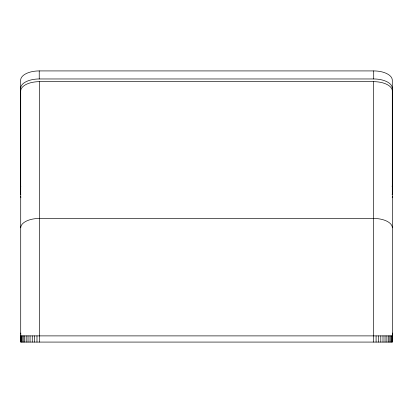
<?xml version="1.0" encoding="UTF-8"?>
<svg xmlns="http://www.w3.org/2000/svg" width="413" height="413" viewBox="0 0 413 413"><rect width="100%" height="100%" fill="white"/><g stroke="black" fill="none" stroke-linecap="round" stroke-linejoin="round"><path stroke-width="0.62" d="M392.35 333.043L392.19 342.078M20.81 194.714A18.704 9.354 0 0 1 20.65 193.496L20.65 80.21A18.58 9.293 0 0 1 39.23 70.922L373.708 70.922A18.58 9.293 0 0 1 392.288 80.21L392.288 193.496A18.704 9.354 0 0 1 392.128 194.714M20.65 88.258A18.58 9.293 0 0 1 39.23 78.966L373.708 78.966A18.58 9.293 0 0 1 392.288 88.258M39.416 81.666L373.646 81.666A18.704 9.354 0 0 1 392.35 91.02L392.35 342.078L20.712 342.078L20.712 91.02A18.704 9.354 0 0 1 39.416 81.666L39.416 342.078M20.712 335.888L392.35 335.888M20.712 333.043L20.872 334.256M391.715 335.888L391.715 342.078M390.925 335.888L390.925 342.078M389.846 335.888L389.846 342.078M388.483 335.888L388.483 342.078M386.873 335.888L386.873 342.078M385.03 335.888L385.03 342.078M382.996 335.888L382.996 342.078M380.801 335.888L380.801 342.078M378.484 335.888L378.484 342.078M376.088 335.888L376.088 342.078M373.708 70.922L373.708 78.966M373.646 81.666L373.646 342.078M39.23 70.922L39.23 78.966M36.974 335.888L36.974 342.078M34.573 335.888L34.573 342.078M32.26 335.888L32.26 342.078M30.061 335.888L30.061 342.078M28.027 335.888L28.027 342.078M26.189 335.888L26.189 342.078M24.579 335.888L24.579 342.078M23.216 335.888L23.216 342.078M22.137 335.888L22.137 342.078M21.347 335.888L21.347 342.078M20.872 335.888L20.872 342.078M20.81 186.666A18.704 9.354 0 0 1 20.65 185.447M392.288 185.447A18.704 9.354 0 0 1 392.128 186.666M392.35 227.806A18.704 9.354 0 0 0 373.646 218.451L39.416 218.451A18.704 9.354 0 0 0 20.712 227.806M392.35 196.258A18.58 9.293 0 0 1 392.19 197.471M20.872 197.471A18.58 9.293 0 0 1 20.712 196.258"/></g></svg>
